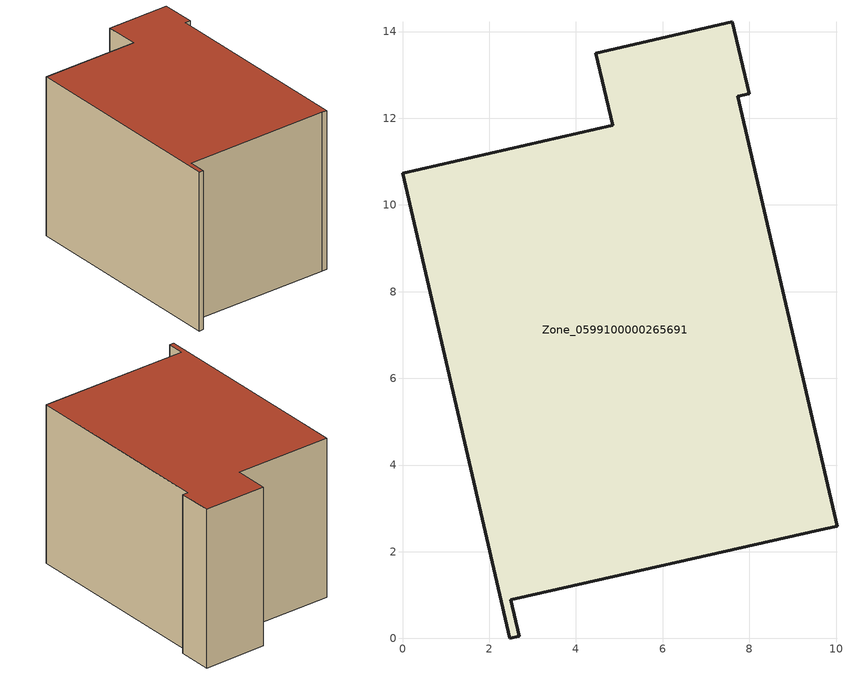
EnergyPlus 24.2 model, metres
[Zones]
Zone_0599100000265691
 floor ground (C_G): 4.85,11.84 4.46,13.5 7.61,14.23 8,12.57 7.74,12.51 10.02,2.59 9.76,2.54 2.5,0.89 2.69,0.05 2.47,0 0,10.73 z0
 wall outside (C_F): 2.47,0 2.69,0.05 2.5,0.89 9.76,2.54 10.02,2.59 7.74,12.51 8,12.57 7.61,14.23 4.46,13.5 4.85,11.84 0,10.73 2.47,0 z0:8.18
 roof outside (C_R): 4.46,13.5 4.85,11.84 0,10.73 2.47,0 2.69,0.05 2.5,0.89 9.76,2.54 10.02,2.59 7.74,12.51 8,12.57 7.61,14.23 z8.18
[BUILDING]
Pand.0599100000265691: North Axis=0; Terrain=City; Loads Convergence Tolerance Value=0.04; Temperature Convergence Tolerance Value=0.4; Solar Distribution=FullExterior; Maximum Number of Warmup Days=25; Minimum Number of Warmup Days=1
[Site:Location]
Rotterdam.The.Hague.AP_ZH_NLD Design_Conditions: Latitude=51.96; Longitude=4.45; Time Zone=1; Elevation=-4.5
[SITE:GROUNDTEMPERATURE:BUILDINGSURFACE]
18, 18, 18, 18, 18, 18, 18, 18, 18, 18, 18, 18
[MATERIAL] Thermal Absorptance=0.9; Solar Absorptance=0.7; Visible Absorptance=0.7
Name | Roughness | Thickness | Conductivity | Density | Specific Heat
G.TI.1946-1964 | MediumSmooth | 0.15 | 1 | 540 | 1210
F.TI.1946-1964 | Rough | 0.3 | 0.857143 | 1920 | 840
R.TI.1946-1964 | MediumRough | 0.2 | 0.277778 | 1500 | 1000
[CONSTRUCTION]
C_G: G.TI.1946-1964
C_F: F.TI.1946-1964
C_R: R.TI.1946-1964
[ZONE]
Zone_0599100000265691: Type=1; Multiplier=1; Ceiling Height=Autocalculate; Volume=Autocalculate; Floor Area=autocalculate; Part of Total Floor Area=Yes
[ZONEINFILTRATION:DESIGNFLOWRATE]
Infil_Zone_0599100000265691: Zone or ZoneList or Space or SpaceList=Zone_0599100000265691; Schedule=AlwaysOn; Design Flow Rate Calculation Method=Flow/Area; Flow Rate per Floor Area=0.003; Constant Term Coefficient=1; Temperature Term Coefficient=0; Velocity Term Coefficient=0; Velocity Squared Term Coefficient=0
[HVACTEMPLATE:ZONE:IDEALLOADSAIRSYSTEM]
Zone_0599100000265691: Maximum Heating Supply Air Temperature=50; Minimum Cooling Supply Air Temperature=13; Maximum Heating Supply Air Humidity Ratio=0.0156; Minimum Cooling Supply Air Humidity Ratio=0.0077; Heating Limit=NoLimit; Cooling Limit=NoLimit; Dehumidification Control Type=ConstantSensibleHeatRatio; Cooling Sensible Heat Ratio=0.7; Dehumidification Setpoint=60; Humidification Control Type=None; Humidification Setpoint=30; Outdoor Air Method=None; Outdoor Air Flow Rate per Person=0.00944; Outdoor Air Flow Rate per Zone Floor Area=0; Outdoor Air Flow Rate per Zone=0; Demand Controlled Ventilation Type=None; Outdoor Air Economizer Type=NoEconomizer; Heat Recovery Type=None; Sensible Heat Recovery Effectiveness=0.7; Latent Heat Recovery Effectiveness=0.65
[ZONECONTROL:THERMOSTAT]
ThermostatControl_Zone_0599100000265691: Zone or ZoneList=Zone_0599100000265691; Control Type Schedule=DualSetpointControlType; Control 1=Thermostat_Zone_0599100000265691; Temperature Difference Between Cutout And Setpoint=0
[THERMOSTATSETPOINT:DUALSETPOINT]
Thermostat_Zone_0599100000265691: Heating Setpoint Temperature Schedule=HeatingSetpoint_Zone_0599100000265691; Cooling Setpoint Temperature Schedule=CoolingSetpoint_Zone_0599100000265691
[SCHEDULE:COMPACT]
HeatingSetpoint_Zone_0599100000265691: Through: 12/31, For: AllDays, Until: 24:00, 21
CoolingSetpoint_Zone_0599100000265691: Through: 12/31, For: AllDays, Until: 24:00, 24
DualSetpointControlType: Through: 12/31, For: AllDays, Until: 24:00, 4
AlwaysOn: Through: 12/31, For: AllDays, Until: 24:00, 1
